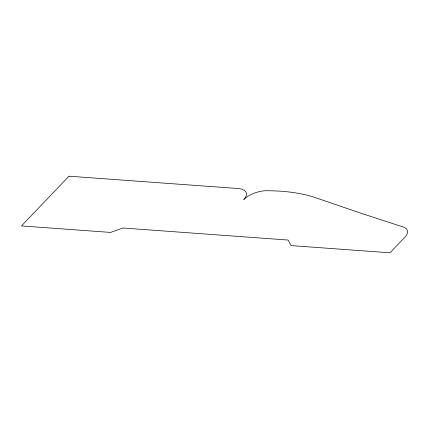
<?xml version="1.0" encoding="UTF-8"?>
<svg xmlns="http://www.w3.org/2000/svg" width="429" height="429" viewBox="0 0 429 429"><rect width="100%" height="100%" fill="white"/><g stroke="black" fill="none" stroke-linecap="round" stroke-linejoin="round"><path stroke-width="0.64" d="M69.026 176.196L21.45 225.922L110.58 232.421L123.016 228.008L288.122 240.052L291.039 245.586L389.961 252.804L404.847 237.248A18.715 8.73 -17.2 0 0 402.987 226.92L361.845 213.519L316.924 198.166A154.826 72.211 -17.2 0 0 268.634 190.76A18.715 8.73 -17.2 0 0 243.763 199.582A18.715 8.73 -17.2 0 0 237.923 188.519L69.026 176.196"/></g></svg>
